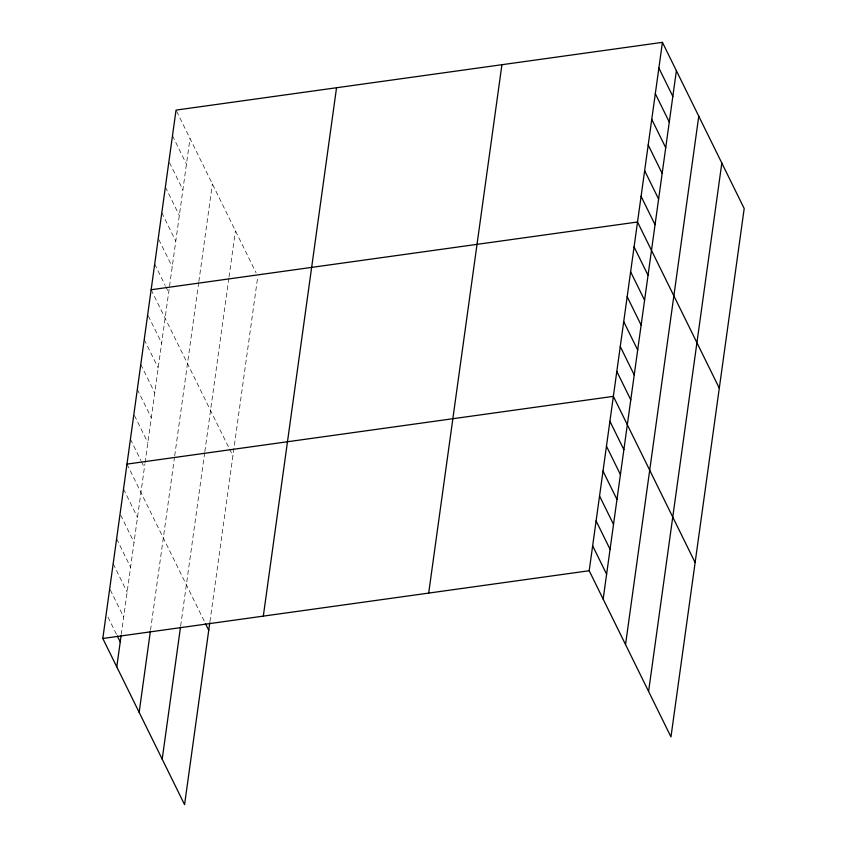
<?xml version="1.0" encoding="UTF-8"?>
<svg xmlns="http://www.w3.org/2000/svg" width="847" height="847" viewBox="0 0 847 847"><rect width="100%" height="100%" fill="white"/><g stroke="black" fill="none" stroke-linecap="round" stroke-linejoin="round"><path stroke-width="0.64" stroke-dasharray="4.24 3.18" d="M121.259 634.488L144.911 463.86M145.081 462.61L190.003 138.485M150.544 630.136L174.535 457.009M174.704 455.771L198.685 282.76M198.865 281.479L212.385 183.958M180.665 625.912L204.667 452.796M204.836 451.546L228.849 278.282M229.029 277.001L235.434 230.797M209.95 621.571L257.806 276.27M176.621 111.285L256.122 272.861M172.481 135.764L186.446 164.149M169.506 162.613L182.888 189.813M165.366 187.092L179.331 215.477M161.809 212.756L175.784 241.141M158.834 239.606L172.227 266.805M154.694 264.084L165.176 285.375M165.758 286.561L168.669 292.469M151.137 289.748L228.986 447.957M229.548 449.101L232.904 455.919M148.267 315.846L161.661 343.046M144.234 339.573L158.198 367.958M140.782 364.475L154.747 392.86M137.33 389.387L151.295 417.772M134.461 415.485L147.844 442.685M130.427 439.212L140.898 460.493M141.481 461.679L144.392 467.597M126.976 464.114L204.826 622.323M123.524 489.026L137.489 517.411M120.655 515.114L134.038 542.324M116.621 538.84L130.586 567.225M113.17 563.753L127.135 592.138M110.29 589.851L123.683 617.05M108.003 617.124L116.738 634.858"/><path stroke-width="1.27" d="M209.77 622.81L184.572 804.65L102.805 638.479L176.038 110.099L662.428 42.35L744.195 208.521L670.962 736.901L589.194 570.73L662.428 42.35M116.78 666.864L121.089 635.726M139.152 712.338L150.364 631.375M162.201 759.177L180.496 627.161M263.311 616.129L336.545 87.739M428.688 593.091L501.922 64.711M603.159 599.115L676.393 70.735M625.531 644.588L698.764 116.208M648.59 691.427L721.824 163.048M151.137 289.748L637.526 221.999L719.294 388.17M126.976 464.114L613.366 396.364L695.122 562.535M102.805 638.479L589.194 570.73M658.871 68.014L672.836 96.399M655.313 93.678L669.278 122.063M651.756 119.342L665.721 147.727M648.199 145.006L662.163 173.391M644.641 170.671L658.606 199.056M641.084 196.335L655.049 224.72M634.075 246.911L648.04 275.296M630.623 271.823L644.588 300.209M627.172 296.725L641.137 325.11M623.72 321.638L637.685 350.023M620.269 346.55L634.234 374.935M616.817 371.452L630.782 399.837M609.914 421.277L623.879 449.662M606.463 446.189L620.428 474.574M603 471.091L616.976 499.476M599.549 496.003L613.524 524.388M596.097 520.916L610.062 549.301M592.646 545.817L606.611 574.202M205.387 623.466L208.743 630.284M117.32 636.044L120.232 641.962"/></g></svg>
